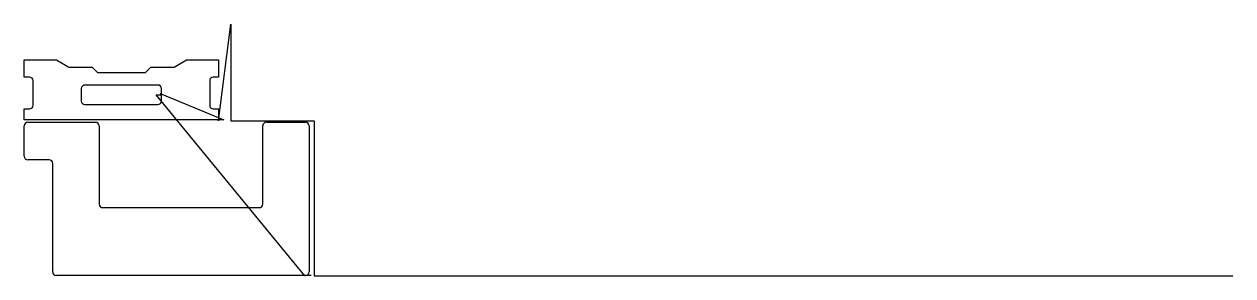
# Model space of a CAD drawing. Header units: metres. Extents: x 14 to 6800, y 934 to 2350.
import ezdxf

# ---------------------------------------------------------------- set-up
doc = ezdxf.new("R2010")
doc.units = ezdxf.units.M

msp = doc.modelspace()

# ---------------------------------------------------------------- linework, layer by layer
at = {"layer": 'TOOL_0'}
for p, q in [((1105.751, 1806.167), (1175.266, 2349.999)), ((1175.266, 2349.999), (1175.266, 2348.999)), ((1175.266, 2348.999), (1175.266, 2349.999)), ((1175.266, 2349.999), (1175.266, 2348.999)), ((1175.266, 2348.999), (1175.266, 1805.995)), ((14.25, 2051.784), (14.25, 2148.284)), ((14.25, 2148.284), (195.201, 2148.284)), ((195.201, 2148.284), (264.483, 2108.284)), ((264.483, 2108.284), (395.311, 2108.284)), ((395.311, 2108.284), (425.311, 2078.284)), ((694.69, 2078.284), (724.69, 2108.284)), ((724.69, 2108.284), (855.518, 2108.284)), ((855.518, 2108.284), (924.8, 2148.284)), ((924.8, 2148.284), (1105.751, 2148.284)), ((1105.751, 2148.284), (1105.751, 2051.784)), ((45, 2051.784), (14.25, 2051.784)), ((425.311, 2078.284), (694.69, 2078.284)), ((1105.751, 2051.784), (1075.001, 2051.784)), ((64.25, 1892.534), (64.25, 2032.534)), ((335, 1987.534), (335, 1917.534)), ((765, 2007.534), (355, 2007.534)), ((785, 1952.534), (785, 1987.534)), ((1055.751, 2032.534), (1055.751, 1892.534)), ((1589.536, 934.766), (755, 1952.534)), ((755, 1952.534), (785, 1952.534)), ((785, 1952.534), (777.929, 1959.605)), ((777.929, 1959.605), (1135.988, 1811.784)), ((785, 1917.534), (785, 1952.534)), ((14.25, 1811.784), (14.25, 1873.284)), ((14.25, 1873.284), (45, 1873.284)), ((355, 1897.534), (765, 1897.534)), ((1075.001, 1873.284), (1105.751, 1873.284)), ((1105.751, 1873.284), (1105.751, 1811.784)), ((1105.75, 1811.784), (14.25, 1811.784)), ((14.25, 1607.364), (14.25, 1777.364)), ((35, 1798.114), (415, 1798.114)), ((435.75, 1777.364), (435.75, 1337.364)), ((1135.988, 1811.784), (1105.75, 1811.784)), ((1105.751, 1811.784), (1105.751, 1806.167)), ((1175.266, 1805.995), (1642.332, 1805.995)), ((1353.25, 1337.364), (1353.25, 1777.364)), ((1374, 1798.114), (1594, 1798.114)), ((1614.75, 1777.364), (1614.75, 957.364)), ((1642.332, 1805.995), (1642.332, 934.204)), ((155, 1586.614), (35, 1586.614)), ((174.25, 957.364), (174.25, 1567.364)), ((455, 1318.114), (1334, 1318.114)), ((1594, 936.614), (195, 936.614)), ((1594, 936.614), (1589.536, 934.766)), ((1625.505, 936.614), (1594, 936.614)), ((1642.332, 934.204), (6799, 934.204)), ((6799, 934.204), (6800, 934.204))]:
    msp.add_line(p, q, dxfattribs=at)
for centre, radius, start, end in [((45, 2032.534), 19.25, 0, 90), ((1075.001, 2032.534), 19.25, 90, 180), ((355, 1987.534), 20, 90, 180), ((765, 1987.534), 20, 0, 90), ((355, 1917.534), 20, 180, 270), ((765, 1917.534), 20, 270, 0), ((45, 1892.534), 19.25, 270, 0), ((1075.001, 1892.534), 19.25, 180, 270), ((35, 1777.364), 20.75, 90, 180), ((415, 1777.364), 20.75, 0, 90), ((1374, 1777.364), 20.75, 90, 180), ((1594, 1777.364), 20.75, 0, 90), ((35, 1607.364), 20.75, 180, 270), ((155, 1567.364), 19.25, 0, 90), ((455, 1337.364), 19.25, 180, 270), ((1334, 1337.364), 19.25, 270, 0), ((195, 957.364), 20.75, 180, 270), ((1594, 957.364), 20.75, 270, 0)]:
    msp.add_arc(centre, radius, start, end, dxfattribs=at)

doc.saveas('drawing.dxf')
